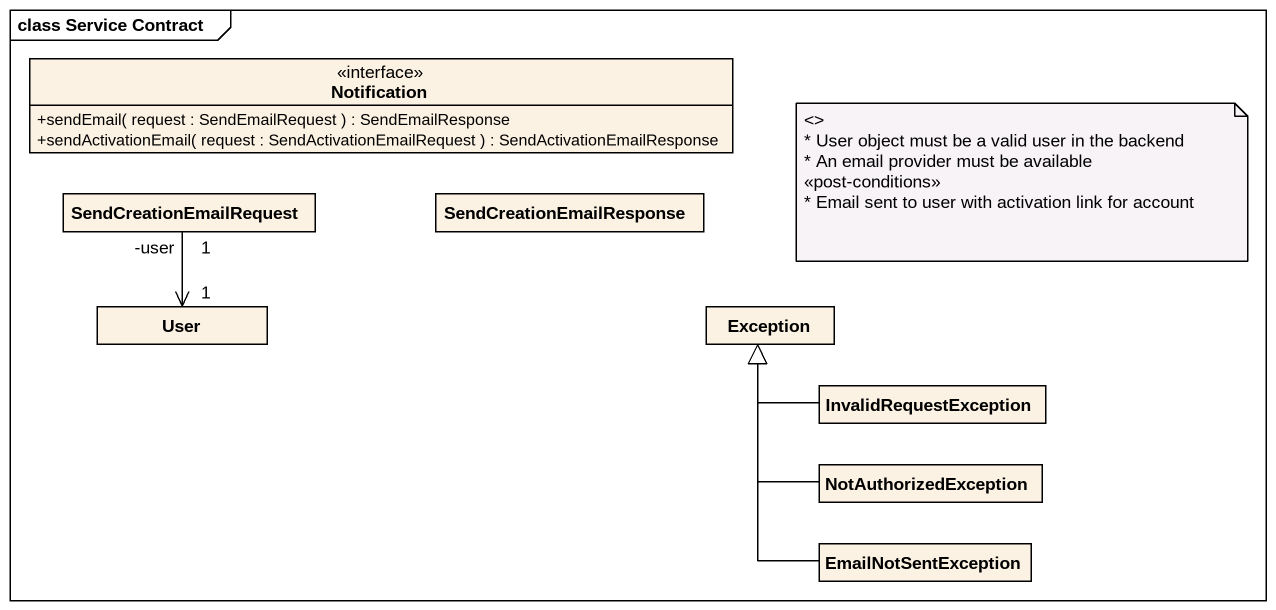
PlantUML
@startuml
mainframe class Service Contract
hide circle
hide empty members
skinparam classAttributeIconSize 0
interface Notification {
  +sendEmail( request : SendEmailRequest ) : SendEmailResponse
  +sendActivationEmail( request : SendActivationEmailRequest ) : SendActivationEmailResponse
}
class SendCreationEmailRequest
class SendCreationEmailResponse
class User
class "Exception" as Exception_
class InvalidRequestException
class NotAuthorizedException
class EmailNotSentException
SendCreationEmailRequest "1\n-user" --> "1" User
InvalidRequestException -left-|> Exception_
NotAuthorizedException -up-|> Exception_
EmailNotSentException -up-|> Exception_
note as N1
  <>
  * User object must be a valid user in the backend
  * An email provider must be available
  <<post-conditions>>
  * Email sent to user with activation link for account
end note
@enduml
